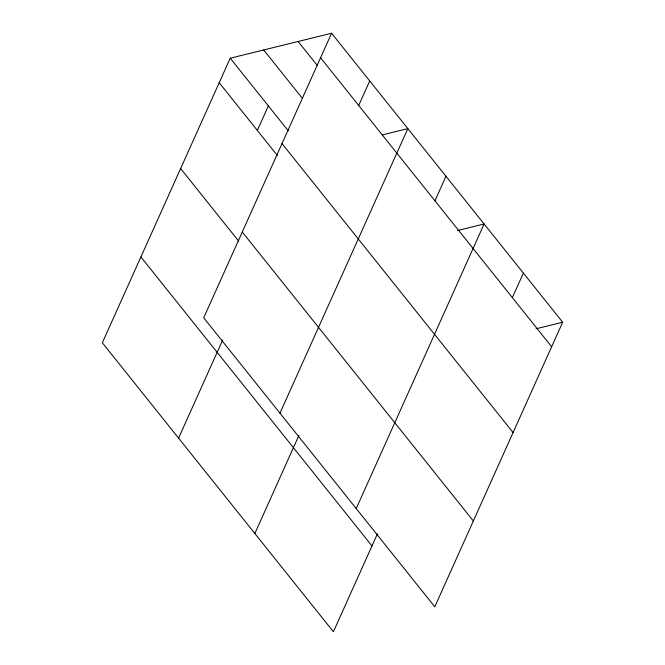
<?xml version="1.0" encoding="UTF-8"?>
<svg xmlns="http://www.w3.org/2000/svg" width="665" height="665" viewBox="0 0 665 665"><rect width="100%" height="100%" fill="white"/><g stroke="black" fill="none" stroke-linecap="round" stroke-linejoin="round"><path stroke-width="1" d="M331.594 33.25L203.706 317.812L434.777 606.796L562.665 322.226L331.594 33.25L230.223 58.204L102.335 342.774L333.406 631.75L377.471 533.712M257.33 130.415L268.352 105.885M178.586 438.135L222.65 340.098M358.701 105.452L369.723 80.931M279.957 413.181L407.844 128.611L382.267 134.912M254.845 533.496L298.901 435.459M434.952 200.813L445.974 176.292M356.216 508.542L484.103 223.972L457.537 230.514M512.366 297.621L523.38 273.099M536.098 328.768L562.665 322.226M320.572 57.772L551.642 346.748M298.144 41.488L317.529 65.727M263.673 49.975L301.802 97.655M230.223 58.204L288.386 130.939M282.01 143.59L513.081 432.566M219.201 82.726L277.363 155.46M242.268 232.002L473.347 520.978M180.639 168.544L238.793 241.279M140.897 256.956L371.976 545.932"/></g></svg>
